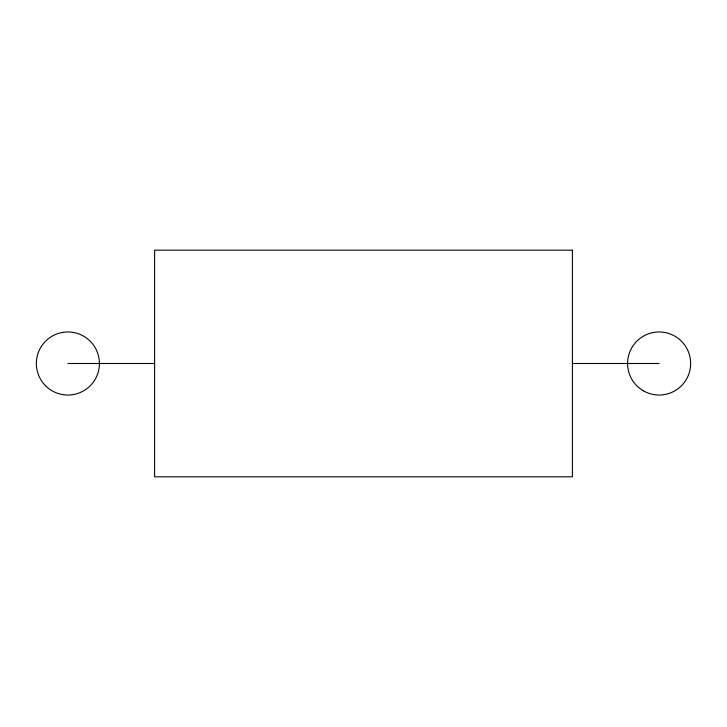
<?xml version="1.0" encoding="UTF-8"?>
<svg xmlns="http://www.w3.org/2000/svg" width="727" height="727" viewBox="0 0 727 727"><rect width="100%" height="100%" fill="white"/><g stroke="black" fill="none" stroke-linecap="round" stroke-linejoin="round"><path stroke-width="1.09" d="M67.884 363.5L154.597 363.5M572.403 363.5L659.116 363.5M572.403 250.179L154.597 250.179L154.597 476.821L572.403 476.821L572.403 250.179M45.583 385.801A31.534 31.534 0 0 0 98.345 371.661A31.534 31.534 0 0 0 59.723 333.039A31.534 31.534 0 0 0 45.583 385.801M643.35 390.808A31.534 31.534 0 0 0 690.65 363.5A31.534 31.534 0 0 0 643.35 336.192A31.534 31.534 0 0 0 643.35 390.808"/></g></svg>
